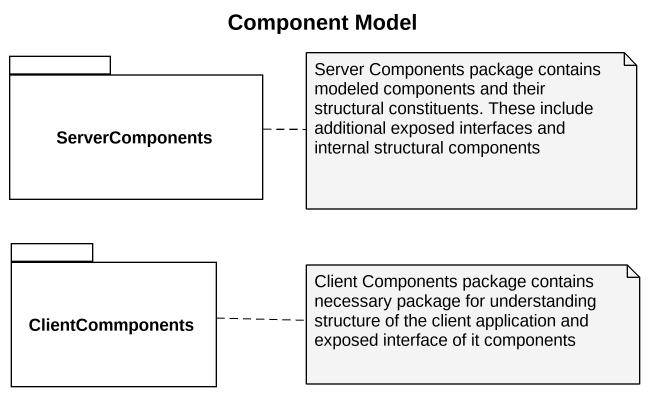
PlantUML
@startuml
title Component Model
package ServerComponents {
}
package ClientCommponents {
}
note right of ServerComponents : Server Components package contains modeled components and their structural constituents. These include additional exposed interfaces and internal structural components
note right of ClientCommponents : Client Components package contains necessary package for understanding structure of the client application and exposed interface of it components
@enduml
